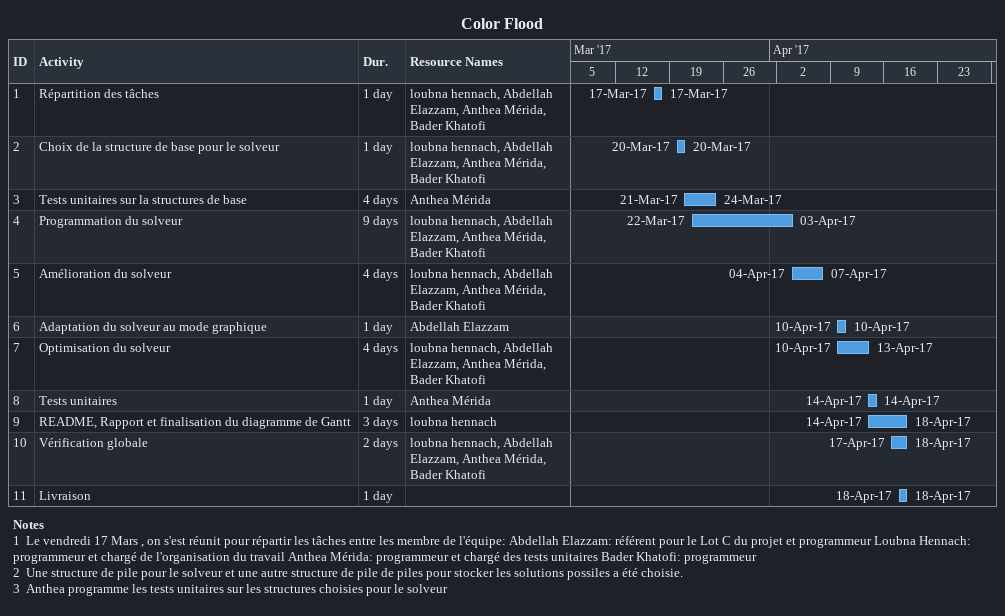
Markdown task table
Color Flood

| ID | Task | Duration | Start | Finish | Resources |
|---|---|---|---|---|---|
| 1 | Répartition des tâches | 1d | 2017-03-17 | 2017-03-17 | loubna hennach, Abdellah Elazzam, Anthea Mérida, Bader Khatofi |
| 2 | Choix de la structure de base pour le solveur | 1d | 2017-03-20 | 2017-03-20 | loubna hennach, Abdellah Elazzam, Anthea Mérida, Bader Khatofi |
| 3 | Tests unitaires sur la structures de base | 4d | 2017-03-21 | 2017-03-24 | Anthea Mérida |
| 4 | Programmation du solveur | 9d | 2017-03-22 | 2017-04-03 | loubna hennach, Abdellah Elazzam, Anthea Mérida, Bader Khatofi |
| 5 | Amélioration du solveur | 4d | 2017-04-04 | 2017-04-07 | loubna hennach, Abdellah Elazzam, Anthea Mérida, Bader Khatofi |
| 6 | Adaptation du solveur au mode graphique | 1d | 2017-04-10 | 2017-04-10 | Abdellah Elazzam |
| 7 | Optimisation du solveur | 4d | 2017-04-10 | 2017-04-13 | loubna hennach, Abdellah Elazzam, Anthea Mérida, Bader Khatofi |
| 8 | Tests unitaires | 1d | 2017-04-14 | 2017-04-14 | Anthea Mérida |
| 9 | README, Rapport et finalisation du diagramme de Gantt | 3d | 2017-04-14 | 2017-04-18 | loubna hennach |
| 10 | Vérification globale | 2d | 2017-04-17 | 2017-04-18 | loubna hennach, Abdellah Elazzam, Anthea Mérida, Bader Khatofi |
| 11 | Livraison | 1d | 2017-04-18 | 2017-04-18 |  |

Notes
- 1: Le vendredi 17 Mars , on s'est réunit pour répartir les tâches entre les membre de l'équipe: Abdellah Elazzam: référent pour le Lot C du projet et programmeur Loubna Hennach: programmeur et chargé de l'organisation du travail Anthea Mérida: programmeur et chargé des tests unitaires Bader Khatofi: programmeur
- 2: Une structure de pile pour le solveur et une autre structure de pile de piles pour stocker les solutions possiles a été choisie.
- 3: Anthea programme les tests unitaires sur les structures choisies pour le solveur
